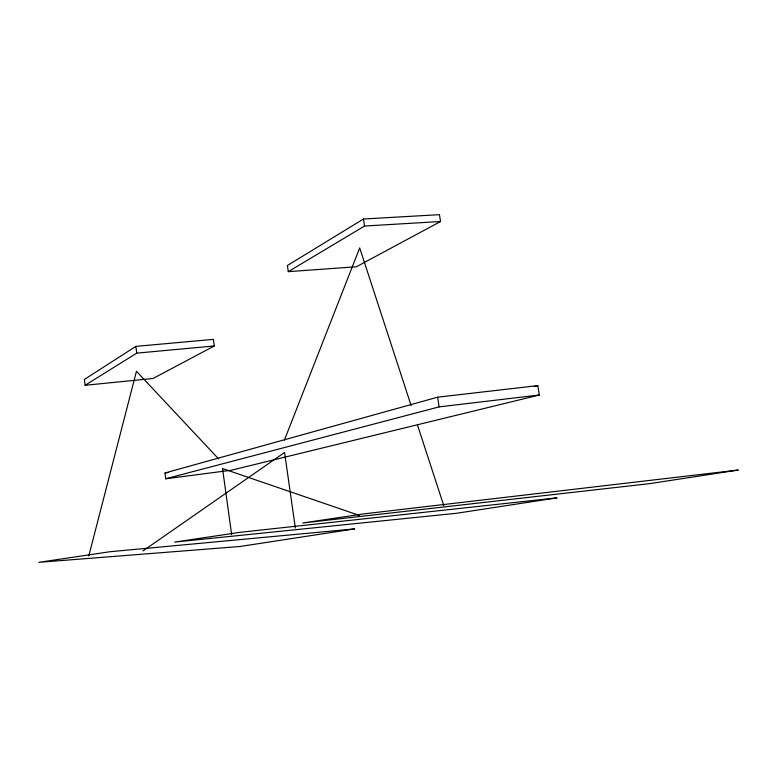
<?xml version="1.0" encoding="UTF-8"?>
<svg xmlns="http://www.w3.org/2000/svg" width="777" height="777" viewBox="0 0 777 777"><rect width="100%" height="100%" fill="white"/><g stroke="black" fill="none" stroke-linecap="round" stroke-linejoin="round"><path stroke-width="1.17" d="M88.782 555.973L136.461 371.28L218.648 458.964M284.401 440.112L359.702 247.902L411.13 405.565M142.949 550.932L284.586 452.457L295.338 528.01M135.858 346.377L84.363 379.467L85.111 385.285L153.059 378.477L214.287 345.969L213.374 339.374L135.858 346.377L136.752 353.137L85.111 385.285M363.51 218.997L287.393 265.491L288.277 271.649L356.342 266.764L440.53 221.523L439.461 214.666L363.51 218.997L364.568 226.029L288.277 271.649M164.996 472.97L437.636 397.183L537.81 385.625L539.316 395.007L231.313 470.231L165.763 478.758L164.996 472.97L168.57 472.513M165.763 478.758L439.122 406.886L539.316 395.007M534.285 386.528L537.81 385.625M136.752 353.137L214.287 345.969M364.568 226.029L440.53 221.523M359.498 515.481L222.543 468.55L231.643 534.595M417.511 425.126L443.793 505.681M437.636 397.183L439.122 406.886M354.613 528.904L239.967 546.493L38.85 562.334L109.839 551.748L354.613 528.904M556.866 497.882L456.439 513.286L174.699 542.074L240.375 532.274L556.866 497.882M738.15 470.066L649.64 483.644L302.632 522.989L363.49 513.918L738.15 470.066"/></g></svg>
